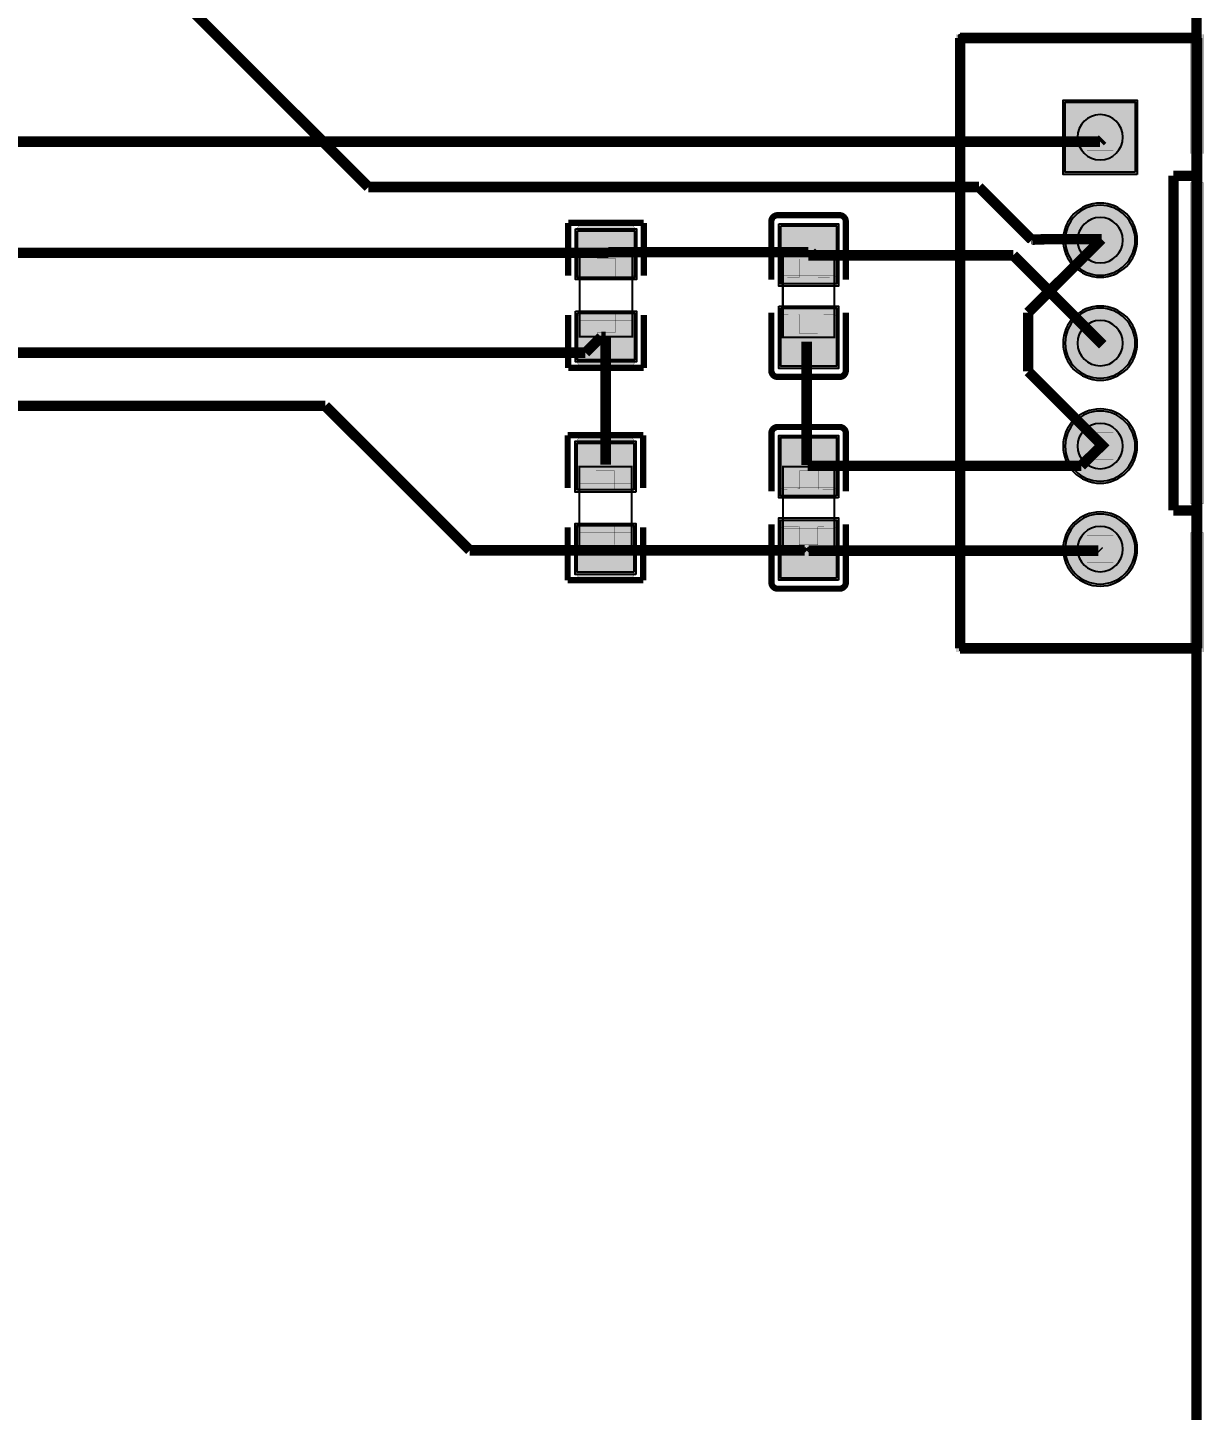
# Model space of a CAD drawing. Header units: millimetres. Extents: x 0 to 100, y -101 to 1.
# Drawn here: x 71.63 to 100.17, y -75.83 to -42.25 of the extents above; entities that cross this region are included whole.
import ezdxf

# ---------------------------------------------------------------- set-up
doc = ezdxf.new("R2010")
doc.units = ezdxf.units.MM
doc.header["$MEASUREMENT"] = 0
for name, color, linetype, true_color in [('Board-Outline-Layer', 7, 'Continuous', 0xff00ff), ('Bottom-Layer', 7, 'Continuous', 0x0000ff), ('Bottom-Paste-Mask-Layer', 7, 'Continuous', 0x800000), ('Bottom-Solder-Mask-Layer', 7, 'Continuous', 0xaa00ff), ('Component-Marking-Layer', 7, 'Continuous', 0x66ffcc), ('Component-Shape-Layer', 7, 'Continuous', 0x00cccc), ('Document-Layer', 7, 'Continuous', 0xffffff), ('Hole-Layer', 7, 'Continuous', 0x222222), ('Multi-Layer', 7, 'Continuous', 0xc0c0c0), ('Pin-Soldering-Layer', 7, 'Continuous', 0xcc9999), ('Top-Layer', 7, 'Continuous', 0xff0000), ('Top-Paste-Mask-Layer', 7, 'Continuous', 0x808080), ('Top-Silkscreen-Layer', 7, 'Continuous', 0xffcc00), ('Top-Solder-Mask-Layer', 7, 'Continuous', 0x800080)]:
    doc.layers.add(name, color=color, linetype=linetype, true_color=true_color)

msp = doc.modelspace()

# ---------------------------------------------------------------- hatches: boundary and pattern name
at = {"layer": 'Bottom-Layer'}
for points in [[(98.513, -45.761), (96.813, -45.761), (96.813, -44.061), (98.513, -44.061)], [(96.813, -47.411, 1), (98.513, -47.411, 1)], [(96.813, -49.911, 1), (98.513, -49.911, 1)], [(96.813, -52.411, 1), (98.513, -52.411, 1)], [(96.813, -54.911, 1), (98.513, -54.911, 1)]]:
    msp.add_hatch(color=256, dxfattribs=at).paths.add_polyline_path(points)
at = {"layer": 'Bottom-Paste-Mask-Layer'}
for points in [[(98.513, -45.761), (96.813, -45.761), (96.813, -44.061), (98.513, -44.061)], [(96.813, -47.411, 1), (98.513, -47.411, 1)], [(96.813, -49.911, 1), (98.513, -49.911, 1)], [(96.813, -52.411, 1), (98.513, -52.411, 1)], [(96.813, -54.911, 1), (98.513, -54.911, 1)]]:
    msp.add_hatch(color=256, dxfattribs=at).paths.add_polyline_path(points)
at = {"layer": 'Bottom-Solder-Mask-Layer'}
for points in [[(98.564, -45.812), (96.762, -45.812), (96.762, -44.01), (98.564, -44.01)], [(96.762, -47.411, 1), (98.564, -47.411, 1)], [(96.762, -49.911, 1), (98.564, -49.911, 1)], [(96.762, -52.411, 1), (98.564, -52.411, 1)], [(96.762, -54.911, 1), (98.564, -54.911, 1)]]:
    msp.add_hatch(color=256, dxfattribs=at).paths.add_polyline_path(points)
at = {"layer": 'Component-Marking-Layer'}
for points in [[(94.203, -42.461, 1), (94.323, -42.461, 1)], [(94.203, -42.461, 1), (94.323, -42.461, 1)], [(84.973, -47.751, 1), (85.093, -47.751, 1)], [(84.973, -47.751, 1), (85.093, -47.751, 1)], [(89.9, -47.768, 1), (90.02, -47.768, 1)], [(89.9, -47.768, 1), (90.02, -47.768, 1)], [(86.235, -54.909, 1), (86.355, -54.909, 1)], [(86.235, -54.909, 1), (86.355, -54.909, 1)], [(91.153, -54.911, 1), (91.273, -54.911, 1)], [(91.153, -54.911, 1), (91.273, -54.911, 1)]]:
    msp.add_hatch(color=256, dxfattribs=at).paths.add_polyline_path(points)
at = {"layer": 'Document-Layer'}
for points in [[(99.463, -42.411), (99.463, -42.611), (94.363, -42.611), (94.363, -57.211), (99.463, -57.211), (99.463, -57.411), (94.163, -57.411), (94.163, -42.411)], [(99.463, -42.411), (99.463, -42.611), (94.363, -42.611), (94.363, -57.211), (99.463, -57.211), (99.463, -57.411), (94.163, -57.411), (94.163, -42.411)], [(99.863, -45.311), (99.863, -42.411), (100.163, -42.411), (100.163, -45.311)], [(99.863, -45.311), (99.863, -42.411), (100.163, -42.411), (100.163, -45.311)], [(99.863, -53.811), (99.863, -46.011), (100.163, -46.011), (100.163, -53.811)], [(99.863, -53.811), (99.863, -46.011), (100.163, -46.011), (100.163, -53.811)], [(99.863, -57.411), (99.863, -54.511), (100.163, -54.511), (100.163, -57.411)], [(99.863, -57.411), (99.863, -54.511), (100.163, -54.511), (100.163, -57.411)]]:
    msp.add_hatch(color=256, dxfattribs=at).paths.add_polyline_path(points)
at = {"layer": 'Hole-Layer'}
for points in [[(97.113, -44.911, 1), (98.213, -44.911, 1)], [(97.113, -47.411, 1), (98.213, -47.411, 1)], [(97.113, -49.911, 1), (98.213, -49.911, 1)], [(97.113, -52.411, 1), (98.213, -52.411, 1)], [(97.113, -54.911, 1), (98.213, -54.911, 1)]]:
    msp.add_hatch(color=256, dxfattribs=at).paths.add_polyline_path(points)
at = {"layer": 'Multi-Layer'}
for points in [[(98.513, -45.761), (96.813, -45.761), (96.813, -44.061), (98.513, -44.061)], [(98.513, -45.761), (96.813, -45.761), (96.813, -44.061), (98.513, -44.061)], [(98.513, -45.761), (96.813, -45.761), (96.813, -44.061), (98.513, -44.061)], [(96.813, -47.411, 1), (98.513, -47.411, 1)], [(96.813, -47.411, 1), (98.513, -47.411, 1)], [(96.813, -47.411, 1), (98.513, -47.411, 1)], [(96.813, -49.911, 1), (98.513, -49.911, 1)], [(96.813, -49.911, 1), (98.513, -49.911, 1)], [(96.813, -49.911, 1), (98.513, -49.911, 1)], [(96.813, -52.411, 1), (98.513, -52.411, 1)], [(96.813, -52.411, 1), (98.513, -52.411, 1)], [(96.813, -52.411, 1), (98.513, -52.411, 1)], [(96.813, -54.911, 1), (98.513, -54.911, 1)], [(96.813, -54.911, 1), (98.513, -54.911, 1)], [(96.813, -54.911, 1), (98.513, -54.911, 1)]]:
    msp.add_hatch(color=256, dxfattribs=at).paths.add_polyline_path(points)
at = {"layer": 'Pin-Soldering-Layer'}
for points in [[(97.343, -45.231), (97.343, -44.591), (97.983, -44.591), (97.983, -45.231)], [(97.343, -45.231), (97.343, -44.591), (97.983, -44.591), (97.983, -45.231)], [(97.343, -47.731), (97.343, -47.091), (97.983, -47.091), (97.983, -47.731)], [(97.343, -47.731), (97.343, -47.091), (97.983, -47.091), (97.983, -47.731)], [(85.033, -47.751), (86.308, -47.751), (86.308, -48.151), (85.033, -48.151)], [(85.033, -47.751), (86.308, -47.751), (86.308, -48.151), (85.033, -48.151)], [(89.96, -47.768), (91.21, -47.768), (91.21, -48.268), (89.96, -48.268)], [(89.96, -47.768), (91.21, -47.768), (91.21, -48.268), (89.96, -48.268)], [(85.033, -49.751), (85.033, -49.351), (86.308, -49.351), (86.308, -49.751)], [(85.033, -49.751), (85.033, -49.351), (86.308, -49.351), (86.308, -49.751)], [(91.21, -49.768), (89.96, -49.768), (89.96, -49.268), (91.21, -49.268)], [(91.21, -49.768), (89.96, -49.768), (89.96, -49.268), (91.21, -49.268)], [(97.343, -50.231), (97.343, -49.591), (97.983, -49.591), (97.983, -50.231)], [(97.343, -50.231), (97.343, -49.591), (97.983, -49.591), (97.983, -50.231)], [(97.343, -52.731), (97.343, -52.091), (97.983, -52.091), (97.983, -52.731)], [(97.343, -52.731), (97.343, -52.091), (97.983, -52.091), (97.983, -52.731)], [(86.295, -52.909), (86.295, -53.309), (85.02, -53.309), (85.02, -52.909)], [(86.295, -52.909), (86.295, -53.309), (85.02, -53.309), (85.02, -52.909)], [(89.963, -52.911), (91.212, -52.911), (91.212, -53.411), (89.963, -53.411)], [(89.963, -52.911), (91.212, -52.911), (91.212, -53.411), (89.963, -53.411)], [(86.295, -54.909), (85.02, -54.909), (85.02, -54.509), (86.295, -54.509)], [(86.295, -54.909), (85.02, -54.909), (85.02, -54.509), (86.295, -54.509)], [(91.212, -54.911), (89.963, -54.911), (89.963, -54.411), (91.212, -54.411)], [(91.212, -54.911), (89.963, -54.911), (89.963, -54.411), (91.212, -54.411)], [(97.343, -55.231), (97.343, -54.591), (97.983, -54.591), (97.983, -55.231)], [(97.343, -55.231), (97.343, -54.591), (97.983, -54.591), (97.983, -55.231)]]:
    msp.add_hatch(color=256, dxfattribs=at).paths.add_polyline_path(points)
at = {"layer": 'Top-Layer'}
for points in [[(98.513, -45.761), (96.813, -45.761), (96.813, -44.061), (98.513, -44.061)], [(96.813, -47.411, 1), (98.513, -47.411, 1)], [(84.982, -47.184), (86.359, -47.184), (86.359, -48.317), (84.982, -48.317)], [(89.91, -47.063), (91.26, -47.063), (91.26, -48.473), (89.91, -48.473)], [(84.982, -49.184), (86.359, -49.184), (86.359, -50.317), (84.982, -50.317)], [(89.91, -49.063), (91.26, -49.063), (91.26, -50.473), (89.91, -50.473)], [(96.813, -49.911, 1), (98.513, -49.911, 1)], [(96.813, -52.411, 1), (98.513, -52.411, 1)], [(86.346, -53.475), (84.969, -53.475), (84.969, -52.342), (86.346, -52.342)], [(91.263, -53.616), (89.912, -53.616), (89.912, -52.206), (91.263, -52.206)], [(86.346, -55.475), (84.969, -55.475), (84.969, -54.342), (86.346, -54.342)], [(91.263, -55.616), (89.912, -55.616), (89.912, -54.206), (91.263, -54.206)], [(96.813, -54.911, 1), (98.513, -54.911, 1)]]:
    msp.add_hatch(color=256, dxfattribs=at).paths.add_polyline_path(points)
at = {"layer": 'Top-Paste-Mask-Layer'}
for points in [[(98.513, -45.761), (96.813, -45.761), (96.813, -44.061), (98.513, -44.061)], [(96.813, -47.411, 1), (98.513, -47.411, 1)], [(85.03, -47.051), (86.31, -47.051), (86.36, -47.101), (86.36, -48.251), (86.31, -48.301), (85.9, -48.306), (85.9, -47.856), (85.45, -47.856), (85.45, -48.296), (85.03, -48.301), (84.98, -48.251), (84.98, -47.101)], [(85.03, -47.051), (86.31, -47.051), (86.36, -47.101), (86.36, -48.251), (86.31, -48.301), (85.9, -48.306), (85.9, -47.856), (85.45, -47.856), (85.45, -48.296), (85.03, -48.301), (84.98, -48.251), (84.98, -47.101)], [(89.945, -47.063), (91.225, -47.063), (91.275, -47.113), (91.275, -48.263), (91.225, -48.313), (90.815, -48.318), (90.815, -47.868), (90.365, -47.868), (90.365, -48.308), (89.945, -48.313), (89.895, -48.263), (89.895, -47.113)], [(89.945, -47.063), (91.225, -47.063), (91.275, -47.113), (91.275, -48.263), (91.225, -48.313), (90.815, -48.318), (90.815, -47.868), (90.365, -47.868), (90.365, -48.308), (89.945, -48.313), (89.895, -48.263), (89.895, -47.113)], [(85.03, -49.201), (85.45, -49.201), (85.45, -49.646), (85.9, -49.646), (85.9, -49.206), (86.31, -49.201), (86.36, -49.251), (86.36, -50.401), (86.31, -50.451), (85.03, -50.451), (84.98, -50.401), (84.98, -49.251)], [(85.03, -49.201), (85.45, -49.201), (85.45, -49.646), (85.9, -49.646), (85.9, -49.206), (86.31, -49.201), (86.36, -49.251), (86.36, -50.401), (86.31, -50.451), (85.03, -50.451), (84.98, -50.401), (84.98, -49.251)], [(91.225, -50.473), (89.945, -50.473), (89.895, -50.423), (89.895, -49.273), (89.945, -49.223), (90.355, -49.218), (90.355, -49.668), (90.805, -49.668), (90.805, -49.228), (91.225, -49.223), (91.275, -49.273), (91.275, -50.423)], [(91.225, -50.473), (89.945, -50.473), (89.895, -50.423), (89.895, -49.273), (89.945, -49.223), (90.355, -49.218), (90.355, -49.668), (90.805, -49.668), (90.805, -49.228), (91.225, -49.223), (91.275, -49.273), (91.275, -50.423)], [(96.813, -49.911, 1), (98.513, -49.911, 1)], [(96.813, -52.411, 1), (98.513, -52.411, 1)], [(86.297, -53.459), (85.877, -53.459), (85.877, -53.014), (85.427, -53.014), (85.427, -53.454), (85.017, -53.459), (84.967, -53.409), (84.967, -52.259), (85.017, -52.209), (86.297, -52.209), (86.347, -52.259), (86.347, -53.409)], [(86.297, -53.459), (85.877, -53.459), (85.877, -53.014), (85.427, -53.014), (85.427, -53.454), (85.017, -53.459), (84.967, -53.409), (84.967, -52.259), (85.017, -52.209), (86.297, -52.209), (86.347, -52.259), (86.347, -53.409)], [(89.947, -52.206), (91.227, -52.206), (91.277, -52.256), (91.277, -53.406), (91.227, -53.456), (90.817, -53.461), (90.817, -53.011), (90.367, -53.011), (90.367, -53.451), (89.947, -53.456), (89.897, -53.406), (89.897, -52.256)], [(89.947, -52.206), (91.227, -52.206), (91.277, -52.256), (91.277, -53.406), (91.227, -53.456), (90.817, -53.461), (90.817, -53.011), (90.367, -53.011), (90.367, -53.451), (89.947, -53.456), (89.897, -53.406), (89.897, -52.256)], [(86.297, -55.609), (85.017, -55.609), (84.967, -55.559), (84.967, -54.409), (85.017, -54.359), (85.427, -54.354), (85.427, -54.804), (85.877, -54.804), (85.877, -54.364), (86.297, -54.359), (86.347, -54.409), (86.347, -55.559)], [(86.297, -55.609), (85.017, -55.609), (84.967, -55.559), (84.967, -54.409), (85.017, -54.359), (85.427, -54.354), (85.427, -54.804), (85.877, -54.804), (85.877, -54.364), (86.297, -54.359), (86.347, -54.409), (86.347, -55.559)], [(91.228, -55.616), (89.948, -55.616), (89.898, -55.566), (89.898, -54.416), (89.948, -54.366), (90.358, -54.361), (90.358, -54.811), (90.808, -54.811), (90.808, -54.371), (91.228, -54.366), (91.278, -54.416), (91.278, -55.566)], [(91.228, -55.616), (89.948, -55.616), (89.898, -55.566), (89.898, -54.416), (89.948, -54.366), (90.358, -54.361), (90.358, -54.811), (90.808, -54.811), (90.808, -54.371), (91.228, -54.366), (91.278, -54.416), (91.278, -55.566)], [(96.813, -54.911, 1), (98.513, -54.911, 1)]]:
    msp.add_hatch(color=256, dxfattribs=at).paths.add_polyline_path(points)
at = {"layer": 'Top-Solder-Mask-Layer'}
for points in [[(98.564, -45.812), (96.762, -45.812), (96.762, -44.01), (98.564, -44.01)], [(96.762, -47.411, 1), (98.564, -47.411, 1)], [(84.931, -47.134), (86.409, -47.134), (86.409, -48.368), (84.931, -48.368)], [(89.86, -47.012), (91.311, -47.012), (91.311, -48.524), (89.86, -48.524)], [(89.86, -49.012), (91.311, -49.012), (91.311, -50.524), (89.86, -50.524)], [(96.762, -49.911, 1), (98.564, -49.911, 1)], [(84.931, -49.134), (86.409, -49.134), (86.409, -50.368), (84.931, -50.368)], [(96.762, -52.411, 1), (98.564, -52.411, 1)], [(86.396, -53.526), (84.918, -53.526), (84.918, -52.292), (86.396, -52.292)], [(91.313, -53.666), (89.862, -53.666), (89.862, -52.155), (91.313, -52.155)], [(96.762, -54.911, 1), (98.564, -54.911, 1)], [(86.396, -55.526), (84.918, -55.526), (84.918, -54.292), (86.396, -54.292)], [(91.313, -55.666), (89.862, -55.666), (89.862, -54.155), (91.313, -54.155)]]:
    msp.add_hatch(color=256, dxfattribs=at).paths.add_polyline_path(points)

# ---------------------------------------------------------------- linework, layer by layer
at = {"layer": 'Board-Outline-Layer', "const_width": 0.254}
msp.add_lwpolyline([(0, -100), (0, 0), (100, 0), (100, -100)], close=True, dxfattribs=at)
at = {"layer": 'Bottom-Layer', "const_width": 0.254}
for points in [[(79.902, -46.12), (72.263, -38.481)], [(94.719, -46.12), (79.902, -46.12)], [(95.985, -47.386), (94.719, -46.12)], [(97.621, -47.462), (95.914, -49.169)], [(95.998, -47.386), (95.985, -47.386)], [(95.992, -47.393), (95.985, -47.386)], [(96.011, -47.399), (95.998, -47.386)], [(96.384, -47.386), (96.011, -47.399)], [(97.697, -47.386), (96.384, -47.386)], [(97.621, -47.462), (97.697, -47.386)], [(97.627, -47.462), (97.621, -47.462)], [(95.914, -49.169), (95.917, -49.172)], [(95.917, -50.598), (95.917, -49.172)], [(97.801, -52.482), (95.917, -50.598)]]:
    msp.add_lwpolyline(points, dxfattribs=at)
at = {"layer": 'Bottom-Layer'}
msp.add_lwpolyline([(98.513, -45.761), (96.813, -45.761), (96.813, -44.061), (98.513, -44.061)], close=True, dxfattribs=at)
for points in [[(96.813, -47.411, 1), (98.513, -47.411, 1)], [(96.813, -49.911, 1), (98.513, -49.911, 1)], [(96.813, -52.411, 1), (98.513, -52.411, 1)], [(96.813, -54.911, 1), (98.513, -54.911, 1)]]:
    msp.add_lwpolyline(points, format="xyb", close=True, dxfattribs=at)
at = {"layer": 'Bottom-Paste-Mask-Layer'}
msp.add_lwpolyline([(98.513, -45.761), (96.813, -45.761), (96.813, -44.061), (98.513, -44.061)], close=True, dxfattribs=at)
for points in [[(96.813, -47.411, 1), (98.513, -47.411, 1)], [(96.813, -49.911, 1), (98.513, -49.911, 1)], [(96.813, -52.411, 1), (98.513, -52.411, 1)], [(96.813, -54.911, 1), (98.513, -54.911, 1)]]:
    msp.add_lwpolyline(points, format="xyb", close=True, dxfattribs=at)
at = {"layer": 'Bottom-Solder-Mask-Layer'}
msp.add_lwpolyline([(98.564, -45.812), (96.762, -45.812), (96.762, -44.01), (98.564, -44.01)], close=True, dxfattribs=at)
for points in [[(96.762, -47.411, 1), (98.564, -47.411), (98.564, -47.411, 1), (96.762, -47.411)], [(96.762, -49.911, 1), (98.564, -49.911), (98.564, -49.911, 1), (96.762, -49.911)], [(96.762, -52.411, 1), (98.564, -52.411), (98.564, -52.411, 1), (96.762, -52.411)], [(96.762, -54.911, 1), (98.564, -54.911), (98.564, -54.911, 1), (96.762, -54.911)]]:
    msp.add_lwpolyline(points, format="xyb", dxfattribs=at)
at = {"layer": 'Component-Marking-Layer', "const_width": 0.00508}
for points in [[(94.203, -42.461, 1), (94.323, -42.461, 1)], [(94.203, -42.461, 1), (94.323, -42.461, 1)], [(84.973, -47.751, 1), (85.093, -47.751, 1)], [(84.973, -47.751, 1), (85.093, -47.751, 1)], [(89.9, -47.768, 1), (90.02, -47.768, 1)], [(89.9, -47.768, 1), (90.02, -47.768, 1)], [(86.235, -54.909, 1), (86.355, -54.909, 1)], [(86.235, -54.909, 1), (86.355, -54.909, 1)], [(91.153, -54.911, 1), (91.273, -54.911, 1)], [(91.153, -54.911, 1), (91.273, -54.911, 1)]]:
    msp.add_lwpolyline(points, format="xyb", close=True, dxfattribs=at)
at = {"layer": 'Component-Shape-Layer', "const_width": 0.0508}
for points in [[(100.013, -57.361), (94.263, -57.361), (94.263, -42.461), (100.013, -42.461)], [(100.013, -57.361), (94.263, -57.361), (94.263, -42.461), (100.013, -42.461)], [(85.033, -47.751), (86.308, -47.751), (86.308, -49.751), (85.033, -49.751)], [(85.033, -47.751), (86.308, -47.751), (86.308, -49.751), (85.033, -49.751)], [(89.96, -47.768), (91.21, -47.768), (91.21, -49.768), (89.96, -49.768)], [(89.96, -47.768), (91.21, -47.768), (91.21, -49.768), (89.96, -49.768)], [(86.295, -54.909), (85.02, -54.909), (85.02, -52.909), (86.295, -52.909)], [(86.295, -54.909), (85.02, -54.909), (85.02, -52.909), (86.295, -52.909)], [(91.212, -54.911), (89.963, -54.911), (89.963, -52.911), (91.212, -52.911)], [(91.212, -54.911), (89.963, -54.911), (89.963, -52.911), (91.212, -52.911)]]:
    msp.add_lwpolyline(points, close=True, dxfattribs=at)
at = {"layer": 'Document-Layer', "const_width": 0.00508}
for points in [[(99.463, -42.411), (99.463, -42.611), (94.363, -42.611), (94.363, -57.211), (99.463, -57.211), (99.463, -57.411), (94.163, -57.411), (94.163, -42.411)], [(99.463, -42.411), (99.463, -42.611), (94.363, -42.611), (94.363, -57.211), (99.463, -57.211), (99.463, -57.411), (94.163, -57.411), (94.163, -42.411)], [(99.863, -45.311), (99.863, -42.411), (100.163, -42.411), (100.163, -45.311)], [(99.863, -45.311), (99.863, -42.411), (100.163, -42.411), (100.163, -45.311)], [(99.863, -53.811), (99.863, -46.011), (100.163, -46.011), (100.163, -53.811)], [(99.863, -53.811), (99.863, -46.011), (100.163, -46.011), (100.163, -53.811)], [(99.863, -57.411), (99.863, -54.511), (100.163, -54.511), (100.163, -57.411)], [(99.863, -57.411), (99.863, -54.511), (100.163, -54.511), (100.163, -57.411)]]:
    msp.add_lwpolyline(points, close=True, dxfattribs=at)
at = {"layer": 'Hole-Layer'}
for points in [[(97.113, -44.911, 1), (98.213, -44.911), (98.213, -44.911, 1), (97.113, -44.911)], [(97.113, -47.411, 1), (98.213, -47.411), (98.213, -47.411, 1), (97.113, -47.411)], [(97.113, -49.911, 1), (98.213, -49.911), (98.213, -49.911, 1), (97.113, -49.911)], [(97.113, -52.411, 1), (98.213, -52.411), (98.213, -52.411, 1), (97.113, -52.411)], [(97.113, -54.911, 1), (98.213, -54.911), (98.213, -54.911, 1), (97.113, -54.911)]]:
    msp.add_lwpolyline(points, format="xyb", dxfattribs=at)
at = {"layer": 'Multi-Layer'}
msp.add_lwpolyline([(98.513, -45.761), (96.813, -45.761), (96.813, -44.061), (98.513, -44.061)], close=True, dxfattribs=at)
msp.add_lwpolyline([(98.513, -45.761), (96.813, -45.761), (96.813, -44.061), (98.513, -44.061)], close=True, dxfattribs=at)
msp.add_lwpolyline([(98.513, -45.761), (96.813, -45.761), (96.813, -44.061), (98.513, -44.061)], close=True, dxfattribs=at)
for points in [[(96.813, -47.411, 1), (98.513, -47.411, 1)], [(96.813, -47.411, 1), (98.513, -47.411, 1)], [(96.813, -47.411, 1), (98.513, -47.411, 1)], [(96.813, -49.911, 1), (98.513, -49.911, 1)], [(96.813, -49.911, 1), (98.513, -49.911, 1)], [(96.813, -49.911, 1), (98.513, -49.911, 1)], [(96.813, -52.411, 1), (98.513, -52.411, 1)], [(96.813, -52.411, 1), (98.513, -52.411, 1)], [(96.813, -52.411, 1), (98.513, -52.411, 1)], [(96.813, -54.911, 1), (98.513, -54.911, 1)], [(96.813, -54.911, 1), (98.513, -54.911, 1)], [(96.813, -54.911, 1), (98.513, -54.911, 1)]]:
    msp.add_lwpolyline(points, format="xyb", close=True, dxfattribs=at)
at = {"layer": 'Pin-Soldering-Layer', "const_width": 0.00508}
for points in [[(97.343, -45.231), (97.343, -44.591), (97.983, -44.591), (97.983, -45.231)], [(97.343, -45.231), (97.343, -44.591), (97.983, -44.591), (97.983, -45.231)], [(97.343, -47.731), (97.343, -47.091), (97.983, -47.091), (97.983, -47.731)], [(97.343, -47.731), (97.343, -47.091), (97.983, -47.091), (97.983, -47.731)], [(85.033, -47.751), (86.308, -47.751), (86.308, -48.151), (85.033, -48.151)], [(85.033, -47.751), (86.308, -47.751), (86.308, -48.151), (85.033, -48.151)], [(89.96, -47.768), (91.21, -47.768), (91.21, -48.268), (89.96, -48.268)], [(89.96, -47.768), (91.21, -47.768), (91.21, -48.268), (89.96, -48.268)], [(85.033, -49.751), (85.033, -49.351), (86.308, -49.351), (86.308, -49.751)], [(85.033, -49.751), (85.033, -49.351), (86.308, -49.351), (86.308, -49.751)], [(91.21, -49.768), (89.96, -49.768), (89.96, -49.268), (91.21, -49.268)], [(91.21, -49.768), (89.96, -49.768), (89.96, -49.268), (91.21, -49.268)], [(97.343, -50.231), (97.343, -49.591), (97.983, -49.591), (97.983, -50.231)], [(97.343, -50.231), (97.343, -49.591), (97.983, -49.591), (97.983, -50.231)], [(97.343, -52.731), (97.343, -52.091), (97.983, -52.091), (97.983, -52.731)], [(97.343, -52.731), (97.343, -52.091), (97.983, -52.091), (97.983, -52.731)], [(86.295, -52.909), (86.295, -53.309), (85.02, -53.309), (85.02, -52.909)], [(86.295, -52.909), (86.295, -53.309), (85.02, -53.309), (85.02, -52.909)], [(89.963, -52.911), (91.212, -52.911), (91.212, -53.411), (89.963, -53.411)], [(89.963, -52.911), (91.212, -52.911), (91.212, -53.411), (89.963, -53.411)], [(86.295, -54.909), (85.02, -54.909), (85.02, -54.509), (86.295, -54.509)], [(86.295, -54.909), (85.02, -54.909), (85.02, -54.509), (86.295, -54.509)], [(91.212, -54.911), (89.963, -54.911), (89.963, -54.411), (91.212, -54.411)], [(91.212, -54.911), (89.963, -54.911), (89.963, -54.411), (91.212, -54.411)], [(97.343, -55.231), (97.343, -54.591), (97.983, -54.591), (97.983, -55.231)], [(97.343, -55.231), (97.343, -54.591), (97.983, -54.591), (97.983, -55.231)]]:
    msp.add_lwpolyline(points, close=True, dxfattribs=at)
at = {"layer": 'Top-Layer'}
for points in [[(98.513, -45.761), (96.813, -45.761), (96.813, -44.061), (98.513, -44.061)], [(84.982, -47.184), (86.359, -47.184), (86.359, -48.317), (84.982, -48.317)], [(89.91, -47.063), (91.26, -47.063), (91.26, -48.473), (89.91, -48.473)], [(84.982, -49.184), (86.359, -49.184), (86.359, -50.317), (84.982, -50.317)], [(89.91, -49.063), (91.26, -49.063), (91.26, -50.473), (89.91, -50.473)], [(86.346, -53.475), (84.969, -53.475), (84.969, -52.342), (86.346, -52.342)], [(91.263, -53.616), (89.912, -53.616), (89.912, -52.206), (91.263, -52.206)], [(86.346, -55.475), (84.969, -55.475), (84.969, -54.342), (86.346, -54.342)], [(91.263, -55.616), (89.912, -55.616), (89.912, -54.206), (91.263, -54.206)]]:
    msp.add_lwpolyline(points, close=True, dxfattribs=at)
at = {"layer": 'Top-Layer', "const_width": 0.254}
for points in [[(64.732, -45.018), (97.659, -45.018)], [(97.659, -45.018), (97.72, -44.957)], [(85.723, -47.719), (64.729, -47.719)], [(85.739, -47.703), (85.723, -47.719)], [(85.726, -47.703), (85.739, -47.703)], [(85.783, -47.747), (85.739, -47.703)], [(85.739, -47.703), (90.576, -47.703)], [(90.576, -47.779), (95.554, -47.779)], [(90.652, -47.703), (90.703, -47.753)], [(95.554, -47.779), (97.727, -49.951)], [(85.17, -50.143), (85.553, -49.759)], [(85.553, -49.759), (85.66, -49.759)], [(85.66, -49.759), (85.66, -52.86)], [(60.978, -50.143), (85.17, -50.143)], [(90.538, -49.872), (90.538, -52.869)], [(78.857, -51.435), (63.545, -51.435)], [(82.365, -54.943), (78.857, -51.435)], [(97.202, -52.891), (97.682, -52.411)], [(97.682, -52.411), (97.72, -52.449)], [(90.56, -52.891), (97.202, -52.891)], [(90.487, -54.943), (82.365, -54.943)], [(90.519, -54.975), (90.487, -54.943)], [(90.567, -54.975), (90.591, -54.951)], [(90.591, -54.951), (97.62, -54.951)], [(97.62, -54.951), (97.644, -54.975)]]:
    msp.add_lwpolyline(points, dxfattribs=at)
at = {"layer": 'Top-Layer'}
for points in [[(96.813, -47.411, 1), (98.513, -47.411, 1)], [(96.813, -49.911, 1), (98.513, -49.911, 1)], [(96.813, -52.411, 1), (98.513, -52.411, 1)], [(96.813, -54.911, 1), (98.513, -54.911, 1)]]:
    msp.add_lwpolyline(points, format="xyb", close=True, dxfattribs=at)
at = {"layer": 'Top-Paste-Mask-Layer'}
msp.add_lwpolyline([(98.513, -45.761), (96.813, -45.761), (96.813, -44.061), (98.513, -44.061)], close=True, dxfattribs=at)
for points in [[(96.813, -47.411, 1), (98.513, -47.411, 1)], [(96.813, -49.911, 1), (98.513, -49.911, 1)], [(96.813, -52.411, 1), (98.513, -52.411, 1)], [(96.813, -54.911, 1), (98.513, -54.911, 1)]]:
    msp.add_lwpolyline(points, format="xyb", close=True, dxfattribs=at)
at = {"layer": 'Top-Paste-Mask-Layer', "const_width": 0.00508}
for points in [[(85.03, -47.051), (86.31, -47.051), (86.36, -47.101), (86.36, -48.251), (86.31, -48.301), (85.9, -48.306), (85.9, -47.856), (85.45, -47.856), (85.45, -48.296), (85.03, -48.301), (84.98, -48.251), (84.98, -47.101)], [(85.03, -47.051), (86.31, -47.051), (86.36, -47.101), (86.36, -48.251), (86.31, -48.301), (85.9, -48.306), (85.9, -47.856), (85.45, -47.856), (85.45, -48.296), (85.03, -48.301), (84.98, -48.251), (84.98, -47.101)], [(89.945, -47.063), (91.225, -47.063), (91.275, -47.113), (91.275, -48.263), (91.225, -48.313), (90.815, -48.318), (90.815, -47.868), (90.365, -47.868), (90.365, -48.308), (89.945, -48.313), (89.895, -48.263), (89.895, -47.113)], [(89.945, -47.063), (91.225, -47.063), (91.275, -47.113), (91.275, -48.263), (91.225, -48.313), (90.815, -48.318), (90.815, -47.868), (90.365, -47.868), (90.365, -48.308), (89.945, -48.313), (89.895, -48.263), (89.895, -47.113)], [(85.03, -49.201), (85.45, -49.201), (85.45, -49.646), (85.9, -49.646), (85.9, -49.206), (86.31, -49.201), (86.36, -49.251), (86.36, -50.401), (86.31, -50.451), (85.03, -50.451), (84.98, -50.401), (84.98, -49.251)], [(85.03, -49.201), (85.45, -49.201), (85.45, -49.646), (85.9, -49.646), (85.9, -49.206), (86.31, -49.201), (86.36, -49.251), (86.36, -50.401), (86.31, -50.451), (85.03, -50.451), (84.98, -50.401), (84.98, -49.251)], [(91.225, -50.473), (89.945, -50.473), (89.895, -50.423), (89.895, -49.273), (89.945, -49.223), (90.355, -49.218), (90.355, -49.668), (90.805, -49.668), (90.805, -49.228), (91.225, -49.223), (91.275, -49.273), (91.275, -50.423)], [(91.225, -50.473), (89.945, -50.473), (89.895, -50.423), (89.895, -49.273), (89.945, -49.223), (90.355, -49.218), (90.355, -49.668), (90.805, -49.668), (90.805, -49.228), (91.225, -49.223), (91.275, -49.273), (91.275, -50.423)], [(86.297, -53.459), (85.877, -53.459), (85.877, -53.014), (85.427, -53.014), (85.427, -53.454), (85.017, -53.459), (84.967, -53.409), (84.967, -52.259), (85.017, -52.209), (86.297, -52.209), (86.347, -52.259), (86.347, -53.409)], [(86.297, -53.459), (85.877, -53.459), (85.877, -53.014), (85.427, -53.014), (85.427, -53.454), (85.017, -53.459), (84.967, -53.409), (84.967, -52.259), (85.017, -52.209), (86.297, -52.209), (86.347, -52.259), (86.347, -53.409)], [(89.947, -52.206), (91.227, -52.206), (91.277, -52.256), (91.277, -53.406), (91.227, -53.456), (90.817, -53.461), (90.817, -53.011), (90.367, -53.011), (90.367, -53.451), (89.947, -53.456), (89.897, -53.406), (89.897, -52.256)], [(89.947, -52.206), (91.227, -52.206), (91.277, -52.256), (91.277, -53.406), (91.227, -53.456), (90.817, -53.461), (90.817, -53.011), (90.367, -53.011), (90.367, -53.451), (89.947, -53.456), (89.897, -53.406), (89.897, -52.256)], [(86.297, -55.609), (85.017, -55.609), (84.967, -55.559), (84.967, -54.409), (85.017, -54.359), (85.427, -54.354), (85.427, -54.804), (85.877, -54.804), (85.877, -54.364), (86.297, -54.359), (86.347, -54.409), (86.347, -55.559)], [(86.297, -55.609), (85.017, -55.609), (84.967, -55.559), (84.967, -54.409), (85.017, -54.359), (85.427, -54.354), (85.427, -54.804), (85.877, -54.804), (85.877, -54.364), (86.297, -54.359), (86.347, -54.409), (86.347, -55.559)], [(91.228, -55.616), (89.948, -55.616), (89.898, -55.566), (89.898, -54.416), (89.948, -54.366), (90.358, -54.361), (90.358, -54.811), (90.808, -54.811), (90.808, -54.371), (91.228, -54.366), (91.278, -54.416), (91.278, -55.566)], [(91.228, -55.616), (89.948, -55.616), (89.898, -55.566), (89.898, -54.416), (89.948, -54.366), (90.358, -54.361), (90.358, -54.811), (90.808, -54.811), (90.808, -54.371), (91.228, -54.366), (91.278, -54.416), (91.278, -55.566)]]:
    msp.add_lwpolyline(points, close=True, dxfattribs=at)
at = {"layer": 'Top-Silkscreen-Layer'}
for points, const_width in [([(100.013, -42.501), (94.263, -42.501)], 0.254), ([(94.263, -42.501), (94.263, -57.321)], 0.254), ([(100.013, -42.501), (94.263, -42.501)], 0.254), ([(94.263, -42.501), (94.263, -57.321)], 0.254), ([(100.013, -57.321), (100.013, -42.501)], 0.254), ([(100.013, -57.321), (100.013, -42.501)], 0.254), ([(99.441, -53.975), (99.441, -45.847)], 0.254), ([(99.441, -45.847), (99.949, -45.847)], 0.254), ([(99.441, -53.975), (99.441, -45.847)], 0.254), ([(99.441, -45.847), (99.949, -45.847)], 0.254), ([(84.753, -48.275), (84.753, -46.99)], 0.152), ([(84.753, -46.99), (86.587, -46.99)], 0.152), ([(84.753, -48.275), (84.753, -46.99)], 0.152), ([(84.753, -46.99), (86.587, -46.99)], 0.152), ([(86.587, -46.99), (86.587, -48.275)], 0.152), ([(86.587, -46.99), (86.587, -48.275)], 0.152), ([(89.682, -48.367), (89.682, -46.957)], 0.152), ([(89.682, -48.367), (89.682, -46.957)], 0.152), ([(89.834, -46.804), (91.337, -46.804)], 0.152), ([(89.834, -46.804), (91.337, -46.804)], 0.152), ([(91.489, -46.957), (91.489, -48.367)], 0.152), ([(91.489, -46.957), (91.489, -48.367)], 0.152), ([(84.753, -49.227), (84.753, -50.512)], 0.152), ([(84.753, -49.227), (84.753, -50.512)], 0.152), ([(86.587, -50.512), (86.587, -49.227)], 0.152), ([(86.587, -50.512), (86.587, -49.227)], 0.152), ([(89.682, -49.169), (89.682, -50.579)], 0.152), ([(89.682, -49.169), (89.682, -50.579)], 0.152), ([(91.489, -50.579), (91.489, -49.169)], 0.152), ([(91.489, -50.579), (91.489, -49.169)], 0.152), ([(84.753, -50.512), (86.587, -50.512)], 0.152), ([(84.753, -50.512), (86.587, -50.512)], 0.152), ([(89.834, -50.732), (91.337, -50.732)], 0.152), ([(89.834, -50.732), (91.337, -50.732)], 0.152), ([(89.684, -52.099), (89.684, -53.509)], 0.152), ([(89.684, -52.099), (89.684, -53.509)], 0.152), ([(91.339, -51.947), (89.836, -51.947)], 0.152), ([(91.339, -51.947), (89.836, -51.947)], 0.152), ([(91.491, -53.509), (91.491, -52.099)], 0.152), ([(91.491, -53.509), (91.491, -52.099)], 0.152), ([(86.574, -52.147), (84.74, -52.147)], 0.152), ([(84.74, -52.147), (84.74, -53.432)], 0.152), ([(86.574, -52.147), (84.74, -52.147)], 0.152), ([(84.74, -52.147), (84.74, -53.432)], 0.152), ([(86.574, -53.432), (86.574, -52.147)], 0.152), ([(86.574, -53.432), (86.574, -52.147)], 0.152), ([(99.949, -53.975), (99.441, -53.975)], 0.254), ([(99.949, -53.975), (99.441, -53.975)], 0.254), ([(84.74, -55.67), (84.74, -54.385)], 0.152), ([(84.74, -55.67), (84.74, -54.385)], 0.152), ([(86.574, -54.385), (86.574, -55.67)], 0.152), ([(86.574, -54.385), (86.574, -55.67)], 0.152), ([(89.684, -55.722), (89.684, -54.312)], 0.152), ([(89.684, -55.722), (89.684, -54.312)], 0.152), ([(91.491, -54.312), (91.491, -55.722)], 0.152), ([(91.491, -54.312), (91.491, -55.722)], 0.152), ([(86.574, -55.67), (84.74, -55.67)], 0.152), ([(86.574, -55.67), (84.74, -55.67)], 0.152), ([(91.339, -55.874), (89.836, -55.874)], 0.152), ([(91.339, -55.874), (89.836, -55.874)], 0.152), ([(94.263, -57.321), (100.013, -57.321)], 0.254), ([(94.263, -57.321), (100.013, -57.321)], 0.254)]:
    msp.add_lwpolyline(points, dxfattribs=dict(at, const_width=const_width))
at = {"layer": 'Top-Silkscreen-Layer', "const_width": 0.152}
for points in [[(89.682, -46.957, -0.414), (89.834, -46.804)], [(89.682, -46.957, -0.414), (89.834, -46.804)], [(91.337, -46.804, -0.414), (91.489, -46.957)], [(91.337, -46.804, -0.414), (91.489, -46.957)], [(89.682, -50.579, 0.414), (89.834, -50.732)], [(89.682, -50.579, 0.414), (89.834, -50.732)], [(91.337, -50.732, 0.414), (91.489, -50.579)], [(91.337, -50.732, 0.414), (91.489, -50.579)], [(89.836, -51.947, 0.414), (89.684, -52.099)], [(89.836, -51.947, 0.414), (89.684, -52.099)], [(91.491, -52.099, 0.414), (91.339, -51.947)], [(91.491, -52.099, 0.414), (91.339, -51.947)], [(89.836, -55.874, -0.414), (89.684, -55.722)], [(89.836, -55.874, -0.414), (89.684, -55.722)], [(91.491, -55.722, -0.414), (91.339, -55.874)], [(91.491, -55.722, -0.414), (91.339, -55.874)]]:
    msp.add_lwpolyline(points, format="xyb", dxfattribs=at)
at = {"layer": 'Top-Solder-Mask-Layer'}
for points in [[(98.564, -45.812), (96.762, -45.812), (96.762, -44.01), (98.564, -44.01)], [(84.931, -47.134), (86.409, -47.134), (86.409, -48.368), (84.931, -48.368)], [(89.86, -47.012), (91.311, -47.012), (91.311, -48.524), (89.86, -48.524)], [(89.86, -49.012), (91.311, -49.012), (91.311, -50.524), (89.86, -50.524)], [(84.931, -49.134), (86.409, -49.134), (86.409, -50.368), (84.931, -50.368)], [(86.396, -53.526), (84.918, -53.526), (84.918, -52.292), (86.396, -52.292)], [(91.313, -53.666), (89.862, -53.666), (89.862, -52.155), (91.313, -52.155)], [(86.396, -55.526), (84.918, -55.526), (84.918, -54.292), (86.396, -54.292)], [(91.313, -55.666), (89.862, -55.666), (89.862, -54.155), (91.313, -54.155)]]:
    msp.add_lwpolyline(points, close=True, dxfattribs=at)
for points in [[(96.762, -47.411, 1), (98.564, -47.411), (98.564, -47.411, 1), (96.762, -47.411)], [(96.762, -49.911, 1), (98.564, -49.911), (98.564, -49.911, 1), (96.762, -49.911)], [(96.762, -52.411, 1), (98.564, -52.411), (98.564, -52.411, 1), (96.762, -52.411)], [(96.762, -54.911, 1), (98.564, -54.911), (98.564, -54.911, 1), (96.762, -54.911)]]:
    msp.add_lwpolyline(points, format="xyb", dxfattribs=at)

doc.saveas('drawing.dxf')
